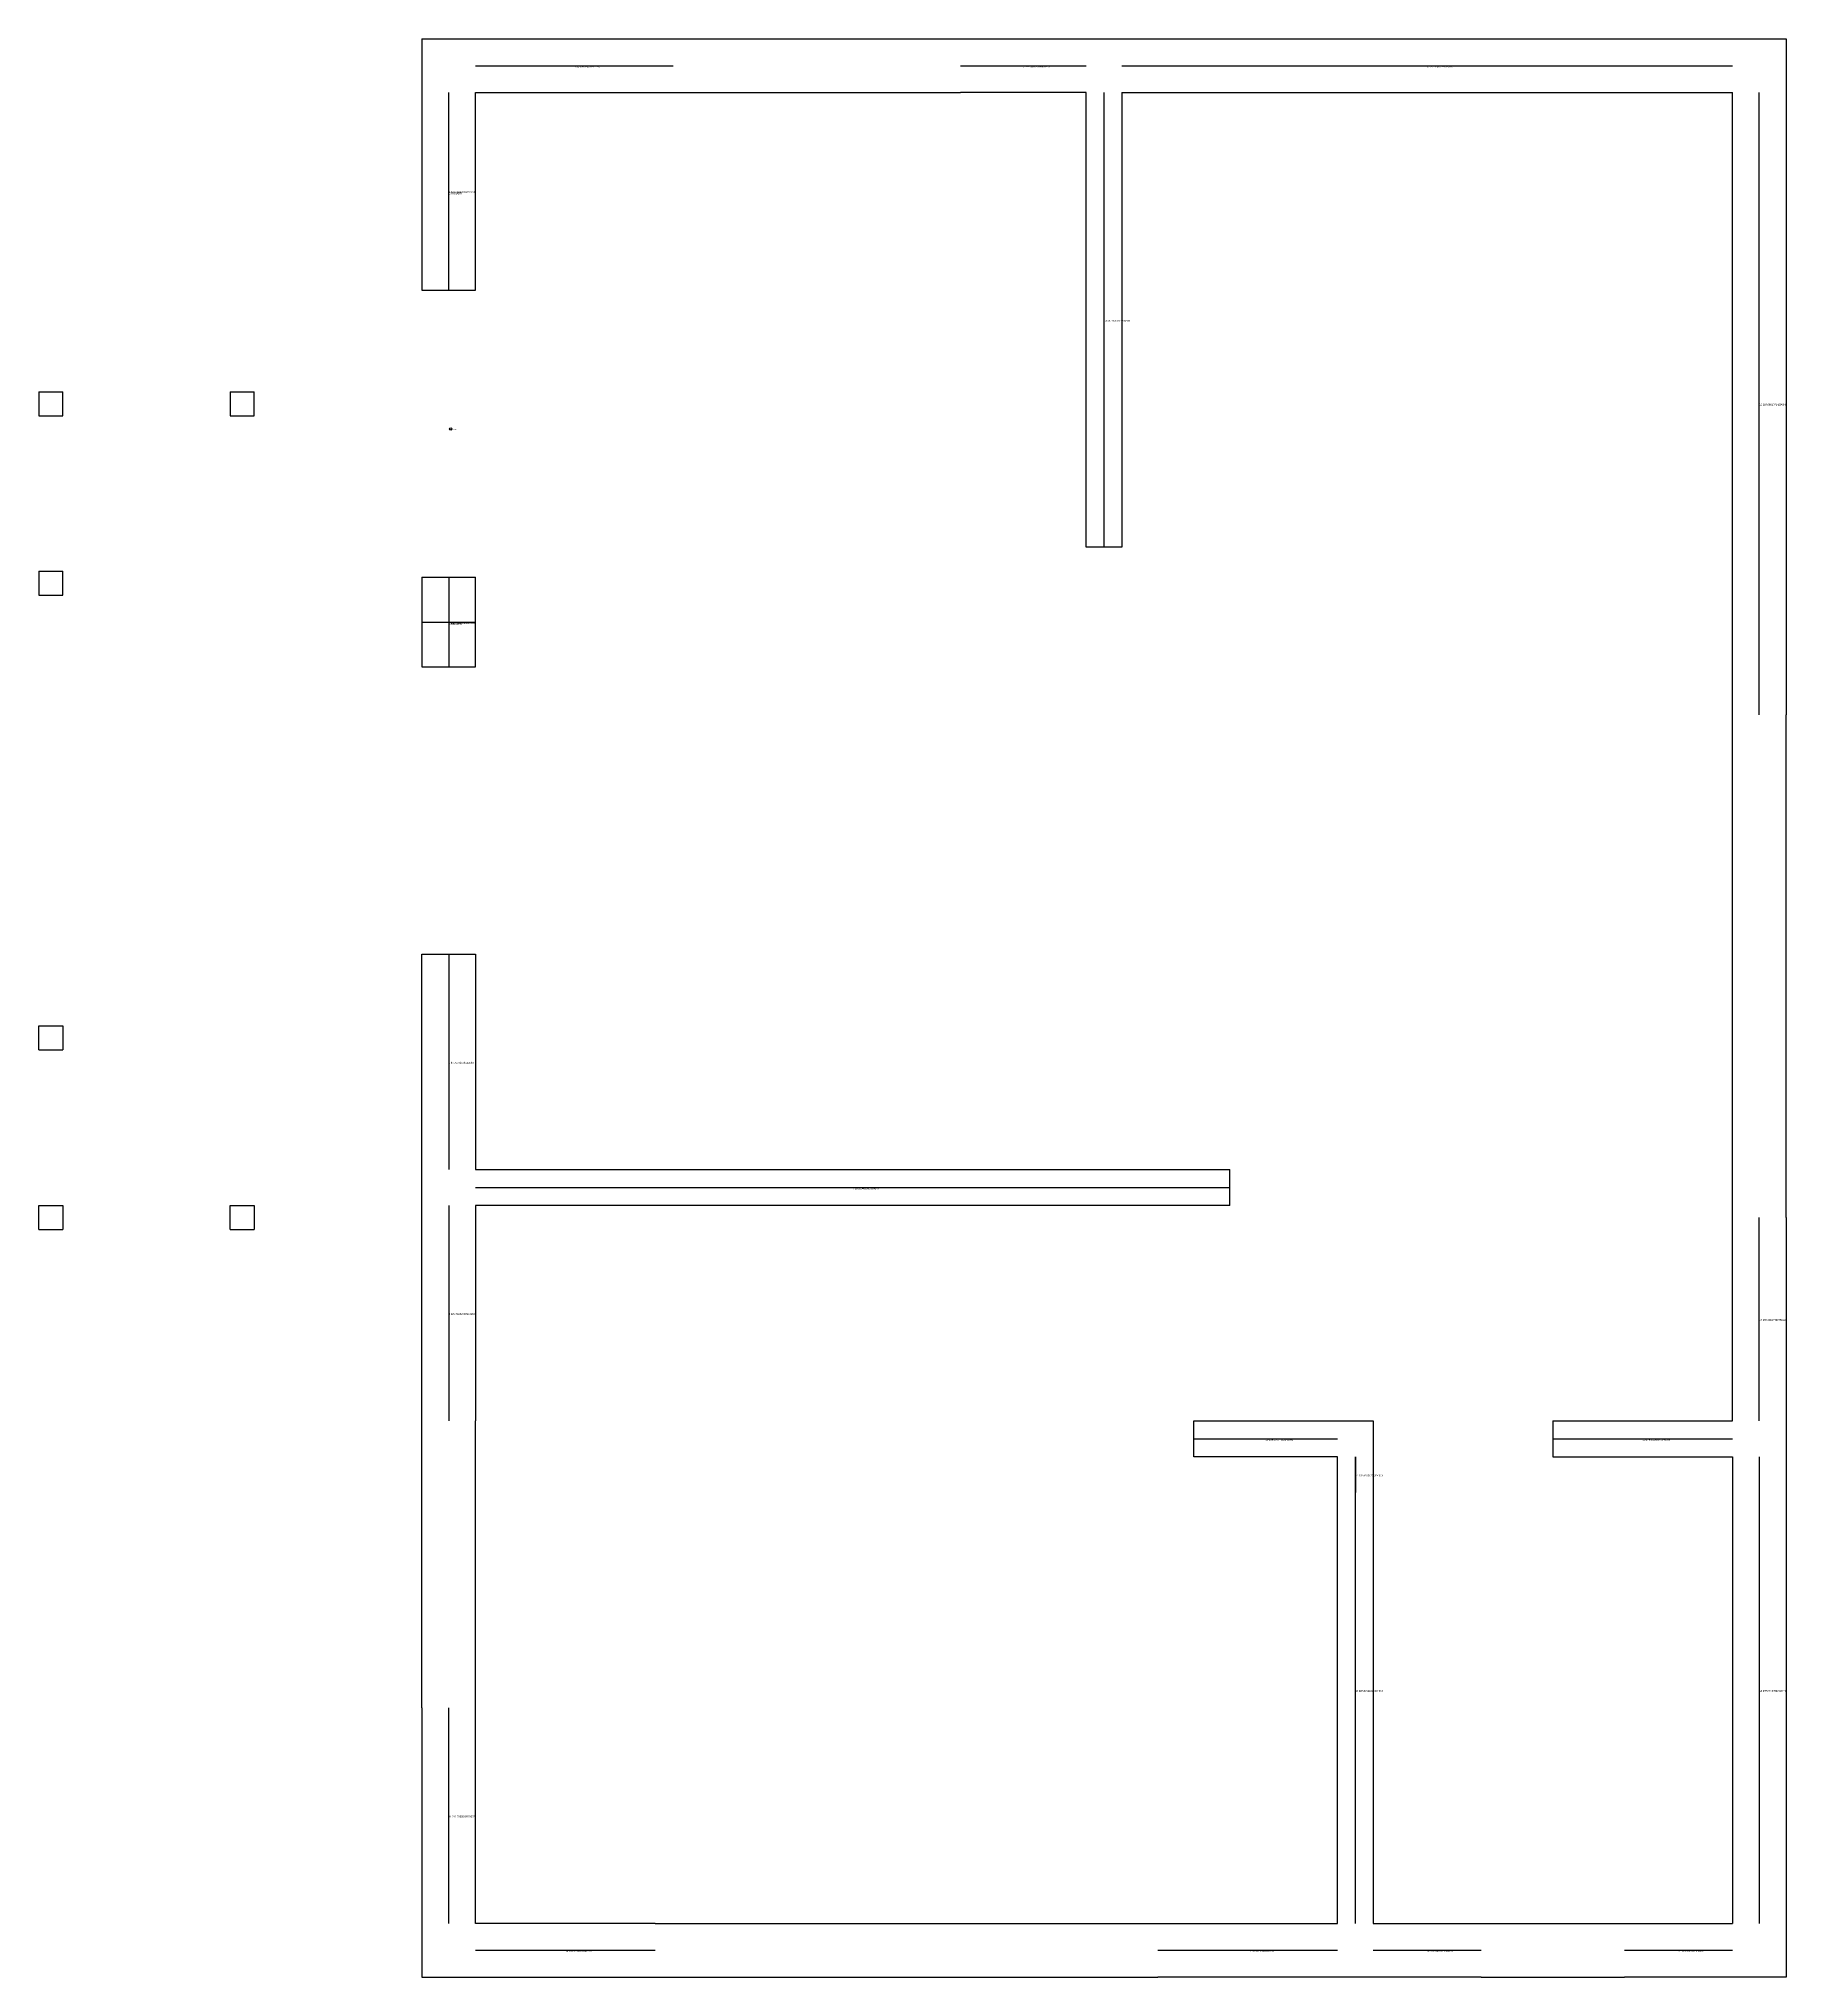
# Model space of a CAD drawing. Header units: metres. Extents: x 301 to 593, y 371 to 695.
import ezdxf

# ---------------------------------------------------------------- set-up
doc = ezdxf.new("R2010")
doc.units = ezdxf.units.M

msp = doc.modelspace()

# ---------------------------------------------------------------- linework, layer by layer
at = {"layer": 'centrelines'}
for p, q in [((374, 690.5), (407, 690.5)), ((455, 690.5), (476, 690.5)), ((482, 690.5), (584, 690.5)), ((369.5, 653), (369.5, 686)), ((479, 610), (479, 686)), ((588.5, 582), (588.5, 686)), ((369.5, 605), (369.5, 590)), ((365, 597.5), (374, 597.5)), ((369.5, 542), (369.5, 506)), ((374, 503), (500, 503)), ((369.5, 500), (369.5, 464)), ((588.5, 464), (588.5, 498)), ((494, 461), (518, 461)), ((554, 461), (584, 461)), ((521, 380), (521, 458)), ((521, 458), (521, 452)), ((588.5, 458), (588.5, 380)), ((369.5, 380), (369.5, 416)), ((374, 375.5), (404, 375.5)), ((488, 375.5), (518, 375.5)), ((524, 375.5), (542, 375.5)), ((566, 375.5), (584, 375.5))]:
    msp.add_line(p, q, dxfattribs=at)
at = {"layer": 'entity_location'}
msp.add_circle((369.83, 629.79), 0.2, dxfattribs=at)
at = {"layer": 'wall'}
for p, q in [((365, 695), (365, 653)), ((365, 695), (407, 695)), ((407, 695), (455, 695)), ((455, 695), (593, 695)), ((593, 695), (593, 582)), ((374, 653), (374, 686)), ((374, 686), (407, 686)), ((407, 686), (455, 686)), ((476, 686), (455, 686)), ((476, 610), (476, 686)), ((482, 686), (482, 610)), ((482, 686), (584, 686)), ((584, 582), (584, 686)), ((365, 653), (374, 653)), ((301, 636), (301, 632)), ((301, 636), (305, 636)), ((305, 632), (305, 636)), ((333, 636), (333, 632)), ((333, 636), (337, 636)), ((337, 632), (337, 636)), ((301, 632), (305, 632)), ((333, 632), (337, 632)), ((482, 610), (476, 610)), ((301, 606), (301, 602)), ((301, 606), (305, 606)), ((305, 602), (305, 606)), ((365, 605), (365, 590)), ((365, 605), (374, 605)), ((374, 590), (374, 605)), ((301, 602), (305, 602)), ((365, 590), (374, 590)), ((584, 498), (584, 582)), ((593, 498), (593, 582)), ((365, 464), (365, 542)), ((365, 542), (374, 542)), ((374, 542), (374, 506)), ((301, 526), (301, 530)), ((301, 530), (305, 530)), ((305, 530), (305, 526)), ((301, 526), (305, 526)), ((374, 506), (500, 506)), ((500, 500), (500, 506)), ((301, 496), (301, 500)), ((301, 500), (305, 500)), ((305, 500), (305, 496)), ((333, 496), (333, 500)), ((333, 500), (337, 500)), ((337, 500), (337, 496)), ((500, 500), (374, 500)), ((374, 500), (374, 464)), ((301, 496), (305, 496)), ((333, 496), (337, 496)), ((584, 464), (584, 498)), ((593, 498), (593, 371)), ((365, 416), (365, 464)), ((374, 416), (374, 464)), ((494, 458), (494, 464)), ((494, 464), (524, 464)), ((524, 464), (524, 452)), ((554, 464), (554, 458)), ((554, 464), (584, 464)), ((518, 458), (494, 458)), ((518, 380), (518, 458)), ((524, 458), (524, 380)), ((554, 458), (584, 458)), ((584, 458), (584, 380)), ((365, 416), (365, 371)), ((374, 380), (374, 416)), ((404, 380), (374, 380)), ((404, 380), (488, 380)), ((488, 380), (518, 380)), ((524, 380), (542, 380)), ((542, 380), (566, 380)), ((566, 380), (584, 380)), ((365, 371), (404, 371)), ((404, 371), (488, 371)), ((542, 371), (488, 371)), ((542, 371), (566, 371)), ((593, 371), (566, 371))]:
    msp.add_line(p, q, dxfattribs=at)

# ---------------------------------------------------------------- texts
at = {"layer": 'centrelines', "char_height": 0.3, "attachment_point": 1}
for s, insert in [('3 60.856378372422775', (390.5, 690.5)), ('5 104.59162559986613', (465.5, 690.5)), ('8 127.54363148073787', (533, 690.5)), ('0 23.216010330997104', (369.5, 669.5)), ('6 109.16610714206843', (479, 648)), ('12 218.66610714206846', (588.5, 634)), ('2 32.28639081813458', (369.5, 597.5)), ('1 24.788639620396353', (369.5, 597.5)), ('4 87.78702579148494', (369.5, 524)), ('7 126.85481995339379', (437, 503)), ('9 129.78682030945262', (369.5, 482)), ('17 255.3086743875669', (588.5, 481)), ('10 209.53774812245092', (506, 461)), ('15 249.81193075046656', (569, 461)), ('14 228.82691279394604', (521, 455)), ('13 228.82691279394604', (521, 419)), ('18 278.0745052732944', (588.5, 419)), ('11 213.7866515559022', (369.5, 398)), ('16 254.3205162861075', (389, 375.5)), ('19 280.4011366460983', (503, 375.5)), ('20 297.3697313894822', (533, 375.5)), ('21 321.1583879436851', (575, 375.5))]:
    msp.add_mtext(s, dxfattribs=dict(at, insert=insert))
at = {"layer": 'chosen_line', "color": 3, "char_height": 0.5, "attachment_point": 1}
for insert in [(369.5, 669.5), (369.5, 597.5)]:
    msp.add_mtext('chosen', dxfattribs=dict(at, insert=insert))
at = {"layer": 'debug', "insert": (369.83, 629.79), "char_height": 0.2, "attachment_point": 1}
msp.add_mtext('369, 629', dxfattribs=at)

doc.saveas('drawing.dxf')
